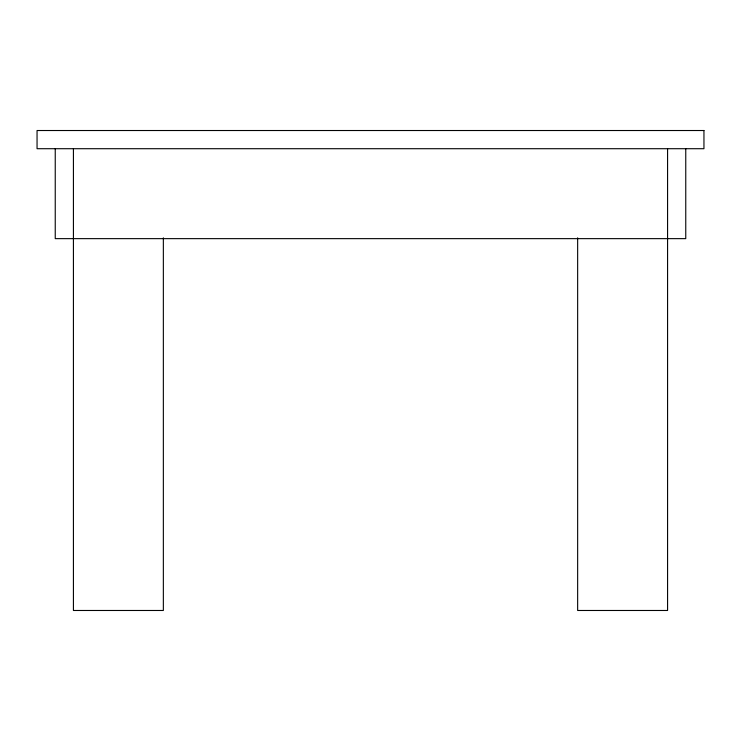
<?xml version="1.0" encoding="UTF-8"?>
<svg xmlns="http://www.w3.org/2000/svg" width="741" height="741" viewBox="0 0 741 741"><rect width="100%" height="100%" fill="white"/><g stroke="black" fill="none" stroke-linecap="round" stroke-linejoin="round"><path stroke-width="1.11" d="M685.758 148.709L685.758 238.639L55.242 238.639L55.242 148.709M667.576 148.709L667.576 610.482L577.647 610.482L577.647 237.824M163.353 237.824L163.353 610.482L73.424 610.482L73.424 148.709M703.95 130.518L37.05 130.518L37.05 148.709L703.95 148.709L703.95 130.518"/></g></svg>
